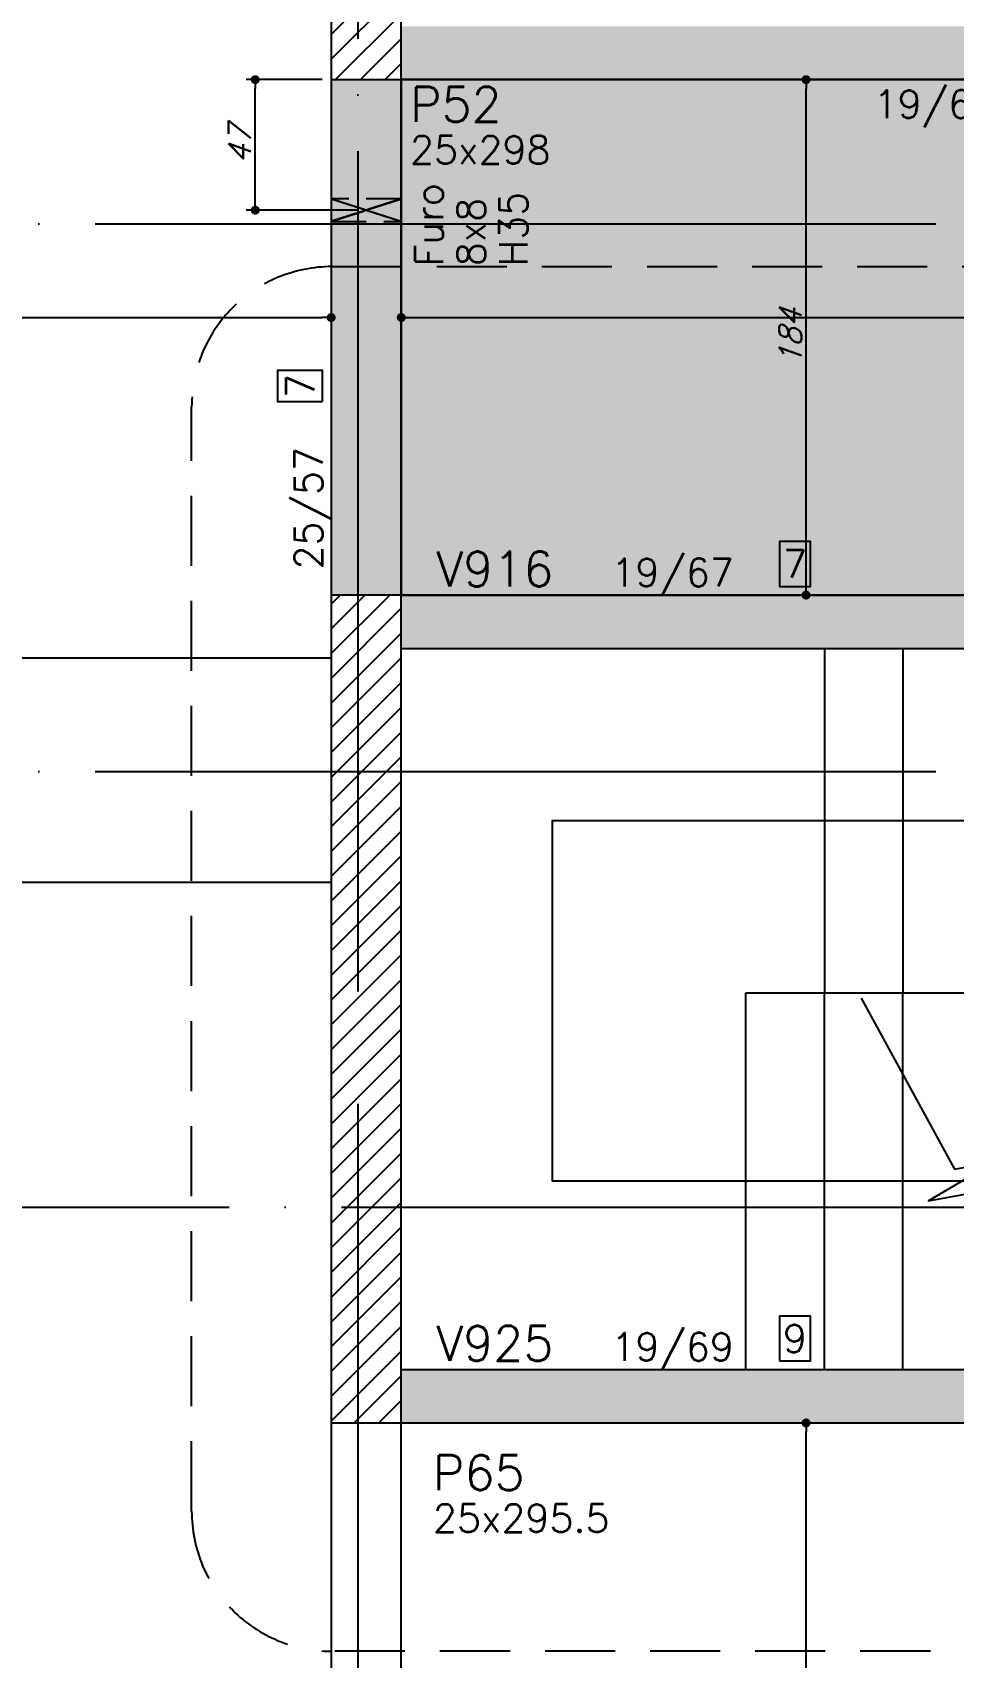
# Model space of a CAD drawing. Extents: x -4245 to 5400, y -2094 to 2406.
# Drawn here: x -2056 to -1727, y 43 to 623 of the extents above; entities that cross this region are included whole.
import ezdxf
from ezdxf.enums import TextEntityAlignment as Align

# ---------------------------------------------------------------- set-up
doc = ezdxf.new("R2010")
doc.units = 0
doc.header["$LTSCALE"] = 50
doc.header["$MEASUREMENT"] = 0
for name, pattern in [('DASHED', [0.75, 0.5, -0.25]), ('EIXO', [6.8, 6, -0.4, 0, -0.4]), ('HIDDEN', [0.375, 0.25, -0.125])]:
    doc.linetypes.add(name, pattern=pattern)
doc.layers.get('0').update_dxf_attribs({"linetype": 'CONTINUOUS'})
doc.layers.get('DEFPOINTS').update_dxf_attribs({"linetype": 'CONTINUOUS'})
for name, color, linetype in [('F-AUX', 2, 'CONTINUOUS'), ('F-AUX-RED', 1, 'CONTINUOUS'), ('F-COTAS', 106, 'CONTINUOUS'), ('F-COTAS-FUROS', 50, 'CONTINUOUS'), ('F-DESNIVEL-1', 254, 'CONTINUOUS'), ('F-EIXO', 12, 'EIXO'), ('F-ESCADAS', 2, 'CONTINUOUS'), ('F-FURO-PAREDE', 2, 'HIDDEN'), ('F-FURO-PAREDE-TEXTOS', 2, 'CONTINUOUS'), ('F-LAJES-R', 254, 'CONTINUOUS'), ('F-PILARES-DIM', 172, 'CONTINUOUS'), ('F-PILARES-HACH', 174, 'CONTINUOUS'), ('F-PILARES-NOME', 170, 'CONTINUOUS'), ('F-PILARES-S', 170, 'CONTINUOUS'), ('F-TEXTO', 6, 'CONTINUOUS'), ('F-VIGAS', 3, 'CONTINUOUS'), ('F-VIGAS-DIM', 2, 'CONTINUOUS'), ('F-VIGAS-NOME', 4, 'CONTINUOUS')]:
    doc.layers.add(name, color=color, linetype=linetype)
doc.layers.add('F-DESNIVEL-2', color=7, linetype='CONTINUOUS', true_color=0xffd1e8)
doc.styles.add('CP-TEXT-INCL', font='simplex.shx', dxfattribs={"oblique": 20})
doc.styles.add('MCP', font='simplex.shx')
doc.styles.add('ROMANS', font='simplex.shx')
doc.dimstyles.new('CP-COTAS-50', dxfattribs={"dimscale": 0.64, "dimtxt": 12.5, "dimasz": 5, "dimexe": 5, "dimexo": 5, "dimgap": 2.5, "dimtad": 1, "dimdec": 1, "dimdsep": 46, "dimtxsty": 'CP-TEXT-INCL', "dimblk1": 'DOT', "dimblk2": 'DOT', "dimsah": 1, "dimcen": 9, "dimclrd": 256, "dimclre": 256, "dimclrt": 256, "dimadec": 0, "dimazin": 0, "dimtfac": 1, "dimtdec": 1, "dimtmove": 2, "dimatfit": 3, "dimldrblk": 'DOT', "dimfxl": 0, "dimtolj": 1, "dimarcsym": 0})

# ---------------------------------------------------------------- blocks, each defined once
blk = doc.blocks.new('*U6')
at = {"layer": 'F-VIGAS-DIM', "color": 1}
blk.add_lwpolyline([(0, 0), (11, 0), (11, 16), (0, 16)], close=True, dxfattribs=at)
at = {"layer": 'F-VIGAS-DIM', "style": 'MCP'}
blk.add_attdef('DIM', text='', height=10, dxfattribs=at).set_placement((5.5, 8), align=Align.MIDDLE_CENTER)
blk = doc.blocks.new('_DOT')
at = {"color": 0, "linetype": 'ByBlock'}
blk.add_line((-0.5, 0), (-1, 0), dxfattribs=at)
at = {"color": 0, "linetype": 'ByBlock', "const_width": 0.5}
blk.add_lwpolyline([(-0.25, 0, 1), (0.25, 0, 1)], format="xyb", close=True, dxfattribs=at)
blk = doc.blocks.new('*D24')
at = {"layer": 'DEFPOINTS', "color": 0, "linetype": 'Continuous', "transparency": 16777216}
for p in [(-1780.03, 127), (-1780.03, 127), (-1780.03, -235.5)]:
    blk.add_point(p, dxfattribs=at)
at = {"layer": 'F-COTAS', "linetype": 'Continuous', "lineweight": -2, "transparency": 16777216}
blk.add_line((-1780.03, -232.3), (-1780.03, 123.8), dxfattribs=at)
at = {"layer": 'F-COTAS', "linetype": 'Continuous', "lineweight": -2, "transparency": 16777216, "xscale": 3.2, "yscale": 3.2, "zscale": 3.2}
for p, rotation in [((-1780.03, 127), 90), ((-1780.03, -235.5), 270)]:
    blk.add_blockref('_DOT', p, dxfattribs=dict(at, rotation=rotation))
at = {"layer": 'F-COTAS', "linetype": 'Continuous', "transparency": 16777216, "insert": (-1785.63, -54.25), "char_height": 8, "attachment_point": 5, "rotation": 90, "style": 'CP-TEXT-INCL'}
blk.add_mtext('\\A1;362.5', dxfattribs=at)
blk = doc.blocks.new('*D25')
at = {"layer": 'DEFPOINTS', "color": 0, "linetype": 'Continuous', "transparency": 16777216}
for p in [(-1780.03, 606.5), (-1780.03, 606.5), (-1780.03, 422.5)]:
    blk.add_point(p, dxfattribs=at)
at = {"layer": 'F-COTAS', "linetype": 'Continuous', "lineweight": -2, "transparency": 16777216}
blk.add_line((-1780.03, 425.7), (-1780.03, 603.3), dxfattribs=at)
at = {"layer": 'F-COTAS', "linetype": 'Continuous', "lineweight": -2, "transparency": 16777216, "xscale": 3.2, "yscale": 3.2, "zscale": 3.2}
for p, rotation in [((-1780.03, 606.5), 90), ((-1780.03, 422.5), 270)]:
    blk.add_blockref('_DOT', p, dxfattribs=dict(at, rotation=rotation))
at = {"layer": 'F-COTAS', "linetype": 'Continuous', "transparency": 16777216, "insert": (-1785.63, 514.5), "char_height": 8, "attachment_point": 5, "rotation": 90, "style": 'CP-TEXT-INCL'}
blk.add_mtext('\\A1;184', dxfattribs=at)
blk = doc.blocks.new('*D136')
at = {"layer": 'DEFPOINTS', "color": 0, "linetype": 'Continuous', "transparency": 16777216}
for p in [(-2580, 521.58), (-1949.5, 521.58), (-1949.5, 521.58)]:
    blk.add_point(p, dxfattribs=at)
at = {"layer": 'F-COTAS', "linetype": 'Continuous', "lineweight": -2, "transparency": 16777216}
blk.add_line((-2576.8, 521.58), (-1952.7, 521.58), dxfattribs=at)
at = {"layer": 'F-COTAS', "linetype": 'Continuous', "lineweight": -2, "transparency": 16777216, "xscale": 3.2, "yscale": 3.2, "zscale": 3.2, "rotation": 180}
blk.add_blockref('_DOT', (-2580, 521.58), dxfattribs=at)
at = {"layer": 'F-COTAS', "linetype": 'Continuous', "lineweight": -2, "transparency": 16777216, "xscale": 3.2, "yscale": 3.2, "zscale": 3.2}
blk.add_blockref('_DOT', (-1949.5, 521.58), dxfattribs=at)
at = {"layer": 'F-COTAS', "linetype": 'Continuous', "transparency": 16777216, "insert": (-2264.75, 527.18), "char_height": 8, "attachment_point": 5, "style": 'CP-TEXT-INCL'}
blk.add_mtext('\\A1;630.5', dxfattribs=at)
blk = doc.blocks.new('*D137')
at = {"layer": 'DEFPOINTS', "color": 0, "linetype": 'Continuous', "transparency": 16777216}
for p in [(-1924.5, 521.58), (-1239, 521.58), (-1239, 521.58)]:
    blk.add_point(p, dxfattribs=at)
at = {"layer": 'F-COTAS', "linetype": 'Continuous', "lineweight": -2, "transparency": 16777216}
blk.add_line((-1921.3, 521.58), (-1242.2, 521.58), dxfattribs=at)
at = {"layer": 'F-COTAS', "linetype": 'Continuous', "lineweight": -2, "transparency": 16777216, "xscale": 3.2, "yscale": 3.2, "zscale": 3.2, "rotation": 180}
blk.add_blockref('_DOT', (-1924.5, 521.58), dxfattribs=at)
at = {"layer": 'F-COTAS', "linetype": 'Continuous', "lineweight": -2, "transparency": 16777216, "xscale": 3.2, "yscale": 3.2, "zscale": 3.2}
blk.add_blockref('_DOT', (-1239, 521.58), dxfattribs=at)
at = {"layer": 'F-COTAS', "linetype": 'Continuous', "transparency": 16777216, "insert": (-1581.75, 527.18), "char_height": 8, "attachment_point": 5, "style": 'CP-TEXT-INCL'}
blk.add_mtext('\\A1;685.5', dxfattribs=at)
blk = doc.blocks.new('*U151')
at = {"layer": 'F-EIXO'}
blk.add_line((0, 0), (7285, 0), dxfattribs=at)
at = {"layer": 'F-TEXTO', "style": 'ROMANS'}
blk.add_attdef('EIXO', text='', height=17.5, dxfattribs=at).set_placement((-28.2072, 0), align=Align.MIDDLE_CENTER)
blk = doc.blocks.new('*U164')
at = {"layer": 'F-EIXO'}
blk.add_line((0, 0), (0, -2755), dxfattribs=at)
at = {"layer": 'F-TEXTO', "style": 'ROMANS'}
blk.add_attdef('EIXO', text='', height=17.5, rotation=360, dxfattribs=at).set_placement((0, 28.2072), align=Align.MIDDLE_CENTER)
blk = doc.blocks.new('*U167')
at = {"layer": 'F-EIXO'}
blk.add_line((0, 0), (7285, 0), dxfattribs=at)
at = {"layer": 'F-TEXTO', "style": 'ROMANS'}
blk.add_attdef('EIXO', text='', height=17.5, dxfattribs=at).set_placement((-28.2072, 0), align=Align.MIDDLE_CENTER)
blk = doc.blocks.new('*U172')
at = {"layer": 'F-EIXO'}
blk.add_line((0, 0), (7197, 0), dxfattribs=at)
at = {"layer": 'F-TEXTO', "style": 'ROMANS'}
blk.add_attdef('EIXO', text='', height=17.5, dxfattribs=at).set_placement((-28.2072, 0), align=Align.MIDDLE_CENTER)
blk = doc.blocks.new('*D474')
at = {"layer": 'DEFPOINTS', "color": 0, "linetype": 'Continuous', "transparency": 16777216}
for p in [(-1976.6, 606.5), (-1949.5, 606.5), (-1937, 559.91)]:
    blk.add_point(p, dxfattribs=at)
at = {"layer": 'F-COTAS-FUROS', "linetype": 'Continuous', "lineweight": -2, "transparency": 16777216}
for p, q in [((-1952.7, 606.5), (-1979.8, 606.5)), ((-1976.6, 563.11), (-1976.6, 603.3)), ((-1940.2, 559.91), (-1979.8, 559.91))]:
    blk.add_line(p, q, dxfattribs=at)
at = {"layer": 'F-COTAS-FUROS', "linetype": 'Continuous', "lineweight": -2, "transparency": 16777216, "xscale": 3.2, "yscale": 3.2, "zscale": 3.2}
for p, rotation in [((-1976.6, 606.5), 90), ((-1976.6, 559.91), 270)]:
    blk.add_blockref('_DOT', p, dxfattribs=dict(at, rotation=rotation))
at = {"layer": 'F-COTAS-FUROS', "linetype": 'Continuous', "transparency": 16777216, "insert": (-1982.2, 583.2), "char_height": 8, "attachment_point": 5, "rotation": 90, "style": 'CP-TEXT-INCL'}
blk.add_mtext('\\A1;47', dxfattribs=at)

msp = doc.modelspace()

# ---------------------------------------------------------------- hatches: boundary and pattern name
at = {"layer": 'F-PILARES-HACH', "linetype": 'Continuous'}
h = msp.add_hatch(dxfattribs=at)
h.set_pattern_fill('ANSI31', color=256, scale=50, style=0)
h.paths.add_polyline_path([(-1949.5, 606.5), (-1924.5, 606.5), (-1924.5, 904.5), (-1949.5, 904.5)], flags=16)
h = msp.add_hatch(dxfattribs=at)
h.set_pattern_fill('ANSI31', color=256, scale=50, style=0)
h.paths.add_polyline_path([(-1949.5, 127), (-1924.5, 127), (-1924.5, 422.5), (-1949.5, 422.5)], flags=16)

# ---------------------------------------------------------------- linework, layer by layer
at = {"layer": 'F-AUX', "color": 1}
for points in [[(-1549.5, 213.25), (-1870.5, 213.25), (-1870.5, 342), (-1549.5, 342)], [(-1760.394, 278.595), (-1727.026, 217.565), (-1712.645, 220.191), (-1736.355, 206.309), (-1721.974, 208.935), (-1686.827, 148.912)]]:
    msp.add_lwpolyline(points, dxfattribs=at)
at = {"layer": 'F-AUX-RED', "color": 4, "linetype": 'DASHED'}
msp.add_lwpolyline([(-1949.294, 539.758), (-1135.673, 539.758, -0.4142136), (-1085.673, 489.758), (-1085.673, 95.469, -0.4142136), (-1135.673, 45.469), (-1949.294, 45.469, -0.4142136), (-1999.294, 95.469), (-1999.294, 489.758, -0.4142136)], format="xyb", close=True, dxfattribs=at)
at = {"layer": 'F-DESNIVEL-1', "linetype": 'Continuous'}
for points in [[(-1308.5, 127), (-1308.5, 146), (-1924.4, 146)], [(-1308.5, 127), (-1924.4, 146), (-1924.4, 127)], [(-1308.5, 127), (-1924.4, 127), (-1308.5, 127)]]:
    msp.add_solid(points, dxfattribs=at)
at = {"layer": 'F-DESNIVEL-2', "linetype": 'Continuous'}
for points in [[(-1722.5, 606.5), (-1722.5, 625.5), (-1924.4, 625.5)], [(-1722.5, 606.5), (-1924.4, 625.5), (-1924.4, 606.5)], [(-1949.5, 422.6), (-1924.5, 422.6), (-1924.5, 606.4)], [(-1949.5, 422.6), (-1924.5, 606.4), (-1949.5, 606.4)], [(-1949.5, 422.6), (-1949.5, 606.4), (-1949.5, 422.6)], [(-1722.5, 606.5), (-1924.5, 606.5), (-1924.5, 422.5)], [(-1722.5, 606.5), (-1924.5, 422.5), (-1722.5, 606.5)], [(-1722.5, 606.5), (-1924.5, 422.5), (-1308.5, 422.5)], [(-1722.5, 606.5), (-1924.4, 606.5), (-1722.5, 606.5)], [(-1308.5, 403.5), (-1308.5, 422.5), (-1924.4, 422.5)], [(-1308.5, 403.5), (-1924.4, 422.5), (-1924.4, 403.5)], [(-1308.5, 403.5), (-1924.4, 403.5), (-1308.5, 403.5)]]:
    msp.add_solid(points, dxfattribs=at)
at = {"layer": 'F-ESCADAS', "linetype": 'Continuous'}
for points in [[(-1773.5, 403.5), (-1773.5, 280.5)], [(-1745.5, 403.5), (-1745.5, 280.5)], [(-1801.5, 146), (-1801.5, 280.5)], [(-1801.5, 280.5), (-1549.5, 280.5)], [(-1773.5, 146), (-1773.5, 280.5)], [(-1745.5, 146), (-1745.5, 280.5)]]:
    msp.add_lwpolyline(points, dxfattribs=at)
at = {"layer": 'F-FURO-PAREDE'}
msp.add_lwpolyline([(-1937, 559.906), (-1924.5, 555.906), (-1924.5, 563.906), (-1937, 559.906), (-1924.5, 563.906), (-1949.5, 563.906), (-1937, 559.906), (-1949.5, 563.906), (-1949.5, 555.906), (-1937, 559.906), (-1949.5, 555.906), (-1924.5, 555.906), (-1937, 559.906)], dxfattribs=at)
at = {"layer": 'F-LAJES-R', "linetype": 'Continuous'}
msp.add_lwpolyline([(-1722.5, 606.5), (-1924.5, 606.5), (-1924.5, 422.5), (-1308.5, 422.5), (-1239, 422.5), (-1239, 484), (-1239, 606.5), (-1476, 606.5), (-1722.5, 606.5)], dxfattribs=at)
at = {"layer": 'F-PILARES-S', "linetype": 'Continuous'}
for points in [[(-1949.5, 606.5), (-1924.5, 606.5), (-1924.5, 904.5), (-1949.5, 904.5), (-1949.5, 606.5)], [(-1949.5, 127), (-1924.5, 127), (-1924.5, 422.5), (-1949.5, 422.5), (-1949.5, 127)]]:
    msp.add_lwpolyline(points, dxfattribs=at)
at = {"layer": 'F-VIGAS'}
for points in [[(-1949.5, 606.5), (-1949.5, 422.5)], [(-1924.5, 606.5), (-1722.5, 606.5)], [(-1924.5, 422.5), (-1924.5, 606.5)], [(-1308.5, 422.5), (-1924.5, 422.5)], [(-1924.5, 403.5), (-1318, 403.5)], [(-1949.5, 400), (-2580, 400)], [(-2580, 320), (-1949.5, 320)], [(-1318, 146), (-1924.5, 146)], [(-1949.5, 127), (-1949.5, -235.5)], [(-1924.5, 127), (-1308.5, 127)], [(-1924.5, -235.5), (-1924.5, 127)]]:
    msp.add_lwpolyline(points, dxfattribs=at)

# ---------------------------------------------------------------- block references
at = {"layer": 'F-EIXO', "linetype": 'Continuous'}
for name, p in [('*U164', (-1940, 1941.357)), ('*U151', (-3734.274, 555)), ('*U167', (-3734.274, 359.5)), ('*U172', (-3646.32, 204))]:
    msp.add_blockref(name, p, dxfattribs=at)
at = {"layer": 'F-VIGAS-DIM', "linetype": 'Continuous', "rotation": 90}
msp.add_blockref('*U6', (-1952.625, 491.644), dxfattribs=at).add_auto_attribs({'DIM': '7'})
at = {"layer": 'F-VIGAS-DIM', "linetype": 'Continuous'}
for p, values in [((-1789.5, 425.625), {'DIM': '7'}), ((-1789.5, 149.125), {'DIM': '9'})]:
    msp.add_blockref('*U6', p, dxfattribs=at).add_auto_attribs(values)

# ---------------------------------------------------------------- texts
at = {"layer": 'F-FURO-PAREDE-TEXTOS', "linetype": 'Continuous', "style": 'MCP'}
for s, p in [('Furo', (-1909.5, 539.906)), ('8x8', (-1894.5, 539.906)), ('H35', (-1879.5, 539.906))]:
    msp.add_text(s, height=10, rotation=90, dxfattribs=at).set_placement(p)
at = {"layer": 'F-PILARES-DIM', "linetype": 'Continuous', "style": 'MCP'}
for s, p in [('25x298', (-1921.367, 576.395)), ('25x295.5', (-1913.178, 87.989))]:
    msp.add_text(s, height=10, dxfattribs=at).set_placement(p)
at = {"layer": 'F-PILARES-NOME', "linetype": 'Continuous', "style": 'MCP'}
for s, p in [('P52', (-1921.367, 591.395)), ('P65', (-1913.178, 102.989))]:
    msp.add_text(s, height=12.5, dxfattribs=at).set_placement(p)
at = {"layer": 'F-VIGAS-DIM', "linetype": 'Continuous', "style": 'MCP'}
for s, p in [('19/67', (-1755.899, 592.746)), ('19/67', (-1849.5, 425.625)), ('19/69', (-1849.5, 149.125))]:
    msp.add_text(s, height=10, dxfattribs=at).set_placement(p)
msp.add_text('25/57', height=10, rotation=90, dxfattribs=at).set_placement((-1952.625, 431.644))
at = {"layer": 'F-VIGAS-NOME', "linetype": 'Continuous', "style": 'MCP'}
for s, p in [('V916', (-1912, 425.625)), ('V925', (-1912, 149.125))]:
    msp.add_text(s, height=12.5, dxfattribs=at).set_placement(p)

# ---------------------------------------------------------------- dimensions: what is measured, and where the dimension line sits
at = {"layer": 'F-COTAS', "linetype": 'Continuous'}
for base, p1, p2, angle, picture, middle in [((-1780.028, 606.5), (-1780.028, 422.5), (-1780.028, 606.5), 270, '*D25', (-1785.628, 514.5)), ((-1949.5, 521.576), (-2580, 521.576), (-1949.5, 521.576), 180, '*D136', (-2264.75, 527.176)), ((-1239, 521.576), (-1924.5, 521.576), (-1239, 521.576), 180, '*D137', (-1581.75, 527.176)), ((-1780.028, 127), (-1780.028, -235.5), (-1780.028, 127), 270, '*D24', (-1785.628, -54.25))]:
    dim = msp.add_linear_dim(base=base, p1=p1, p2=p2, angle=angle, dimstyle='CP-COTAS-50', dxfattribs=at)
    dim.commit()
    dim.dimension.update_dxf_attribs({"geometry": picture, "text_midpoint": middle})
at = {"layer": 'F-COTAS-FUROS', "linetype": 'Continuous'}
dim = msp.add_linear_dim(base=(-1976.601, 606.5), p1=(-1937, 559.906), p2=(-1949.5, 606.5), angle=90, dimstyle='CP-COTAS-50', override={"dimdec": 0, "dimfxl": 7.5}, dxfattribs=at)
dim.commit()
dim.dimension.update_dxf_attribs({"geometry": '*D474', "text_midpoint": (-1982.201, 583.203)})

doc.saveas('drawing.dxf')
